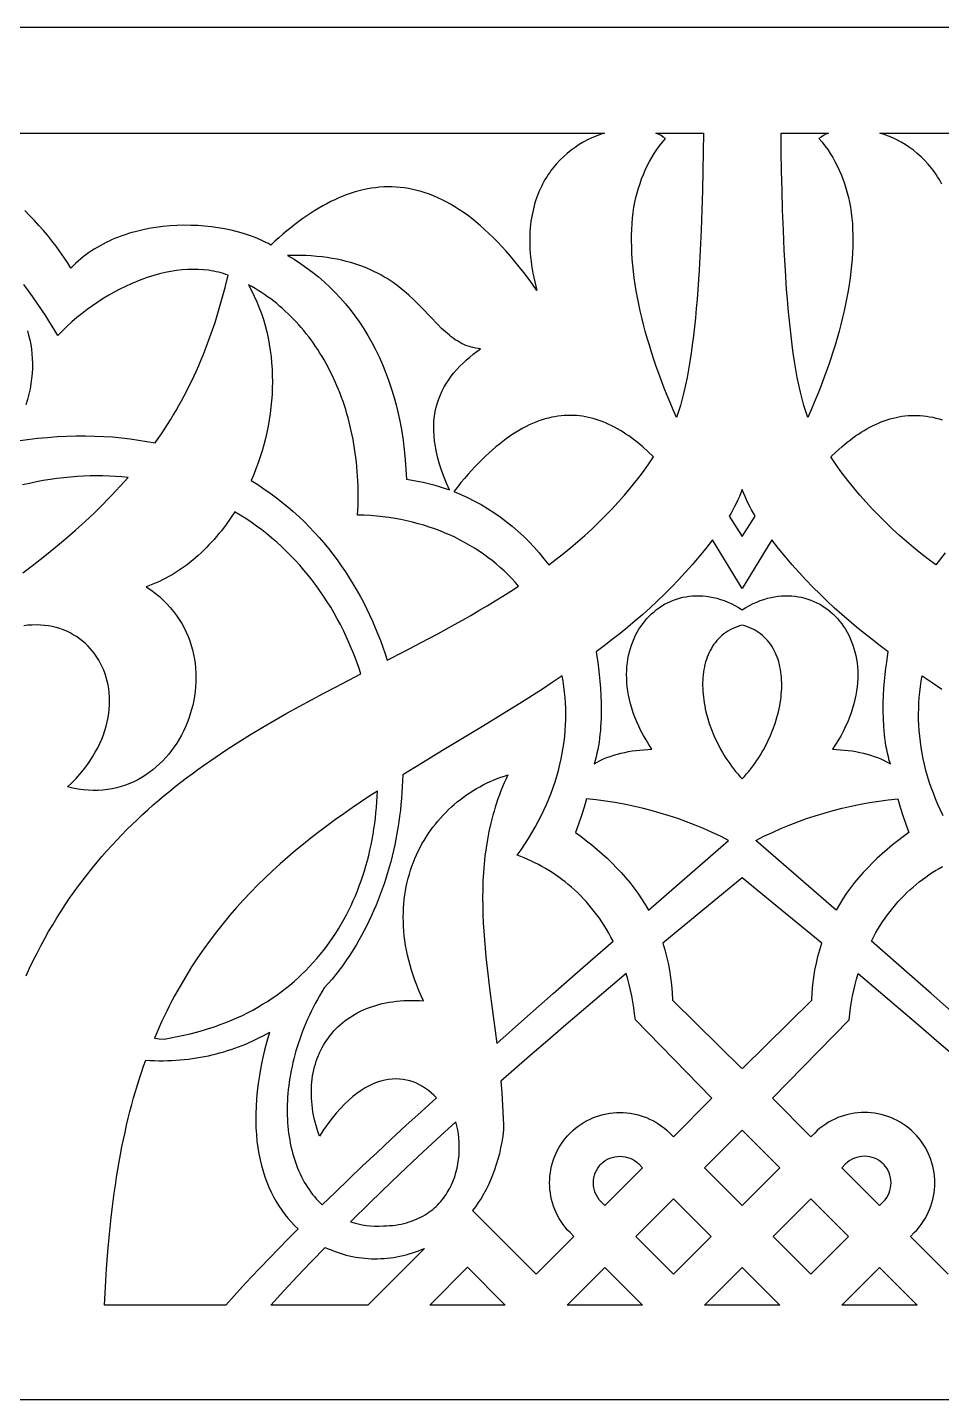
# Model space of a CAD drawing. Extents: x -53 to 63, y 97 to 137.
# Drawn here: x -23.91 to 2.73, y 96.79 to 136.79 of the extents above; entities that cross this region are included whole.
import ezdxf

# ---------------------------------------------------------------- set-up
doc = ezdxf.new("R2010")
doc.units = 0
doc.header["$MEASUREMENT"] = 0
doc.layers.add('LAYER_1', color=18, linetype='CONTINUOUS')

msp = doc.modelspace()

# ---------------------------------------------------------------- linework, layer by layer
at = {"layer": 'LAYER_1'}
for points in [[(63.41, 136.793), (-31.258, 136.793), (-53.042, 136.793)], [(-27.731, 133.715), (-7.091, 133.715), (-7.217, 133.674), (-7.342, 133.626), (-7.467, 133.573), (-7.591, 133.514), (-7.714, 133.448), (-7.835, 133.376), (-7.953, 133.298), (-8.069, 133.213), (-8.183, 133.122), (-8.293, 133.025), (-8.399, 132.921), (-8.501, 132.81), (-8.598, 132.693), (-8.645, 132.632), (-8.691, 132.569), (-8.735, 132.504), (-8.778, 132.438), (-8.82, 132.37), (-8.86, 132.3), (-8.898, 132.229), (-8.935, 132.156), (-8.97, 132.081), (-9.004, 132.004), (-9.036, 131.926), (-9.066, 131.846), (-9.094, 131.764), (-9.121, 131.681), (-9.145, 131.595), (-9.168, 131.508), (-9.188, 131.419), (-9.207, 131.328), (-9.223, 131.236), (-9.237, 131.141), (-9.249, 131.045), (-9.259, 130.947), (-9.266, 130.847), (-9.271, 130.746), (-9.274, 130.642), (-9.274, 130.537), (-9.271, 130.43), (-9.266, 130.32), (-9.259, 130.209), (-9.249, 130.097), (-9.236, 129.982), (-9.22, 129.865), (-9.201, 129.747), (-9.18, 129.626), (-9.156, 129.504), (-9.128, 129.38), (-9.098, 129.253), (-9.065, 129.125), (-9.193, 129.306), (-9.322, 129.482), (-9.45, 129.651), (-9.578, 129.813), (-9.705, 129.97), (-9.832, 130.122), (-9.959, 130.267), (-10.086, 130.406), (-10.212, 130.54), (-10.338, 130.667), (-10.464, 130.789), (-10.589, 130.906), (-10.715, 131.017), (-10.84, 131.122), (-10.964, 131.222), (-11.089, 131.316), (-11.213, 131.405), (-11.337, 131.489), (-11.461, 131.568), (-11.584, 131.641), (-11.708, 131.709), (-11.831, 131.772), (-11.953, 131.83), (-12.076, 131.882), (-12.198, 131.93), (-12.32, 131.973), (-12.442, 132.011), (-12.564, 132.044), (-12.685, 132.073), (-12.806, 132.096), (-12.927, 132.115), (-13.048, 132.13), (-13.169, 132.14), (-13.289, 132.145), (-13.409, 132.146), (-13.529, 132.142), (-13.649, 132.134), (-13.769, 132.122), (-13.888, 132.105), (-14.007, 132.085), (-14.126, 132.06), (-14.245, 132.031), (-14.364, 131.997), (-14.482, 131.96), (-14.6, 131.919), (-14.718, 131.874), (-14.836, 131.825), (-14.954, 131.772), (-15.072, 131.716), (-15.189, 131.656), (-15.307, 131.592), (-15.424, 131.524), (-15.541, 131.453), (-15.657, 131.379), (-15.774, 131.301), (-15.891, 131.219), (-16.007, 131.135), (-16.123, 131.047), (-16.239, 130.955), (-16.355, 130.861), (-16.471, 130.763), (-16.587, 130.662), (-16.703, 130.558), (-16.818, 130.451), (-16.89, 130.491), (-16.964, 130.528), (-17.118, 130.601), (-17.278, 130.668), (-17.445, 130.729), (-17.618, 130.785), (-17.796, 130.836), (-17.98, 130.881), (-18.168, 130.92), (-18.359, 130.953), (-18.554, 130.98), (-18.752, 131.001), (-18.952, 131.015), (-19.154, 131.023), (-19.358, 131.025), (-19.562, 131.019), (-19.766, 131.007), (-19.971, 130.988), (-20.174, 130.962), (-20.376, 130.928), (-20.576, 130.887), (-20.774, 130.838), (-20.872, 130.811), (-20.97, 130.782), (-21.066, 130.751), (-21.161, 130.718), (-21.256, 130.683), (-21.349, 130.647), (-21.441, 130.608), (-21.533, 130.567), (-21.623, 130.524), (-21.711, 130.479), (-21.798, 130.431), (-21.884, 130.382), (-21.969, 130.331), (-22.051, 130.278), (-22.133, 130.222), (-22.212, 130.164), (-22.29, 130.104), (-22.366, 130.042), (-22.44, 129.978), (-22.512, 129.911), (-22.582, 129.843), (-22.65, 129.772), (-22.752, 129.937), (-22.857, 130.099), (-22.968, 130.259), (-23.082, 130.417), (-23.2, 130.573), (-23.323, 130.726), (-23.449, 130.876), (-23.58, 131.024), (-23.714, 131.17), (-23.853, 131.312), (-23.994, 131.452)], [(2.737, 132.229), (2.699, 132.3), (2.659, 132.37), (2.617, 132.438), (2.574, 132.504), (2.53, 132.569), (2.484, 132.632), (2.437, 132.693), (2.34, 132.81), (2.238, 132.921), (2.132, 133.025), (2.022, 133.122), (1.909, 133.213), (1.792, 133.298), (1.674, 133.376), (1.553, 133.448), (1.43, 133.514), (1.306, 133.573), (1.181, 133.626), (1.056, 133.674), (0.93, 133.715), (21.57, 133.715)], [(-24.206, 124.74), (-23.91, 124.781), (-23.618, 124.816), (-23.331, 124.843), (-23.047, 124.864), (-22.768, 124.879), (-22.492, 124.886), (-22.221, 124.888), (-21.953, 124.883), (-21.69, 124.871), (-21.431, 124.854), (-21.176, 124.831), (-20.925, 124.801), (-20.678, 124.766), (-20.435, 124.726), (-20.196, 124.68), (-20.194, 124.68), (-20.101, 124.813), (-20.01, 124.946), (-19.921, 125.081), (-19.833, 125.216), (-19.748, 125.353), (-19.664, 125.491), (-19.582, 125.63), (-19.502, 125.77), (-19.424, 125.911), (-19.347, 126.053), (-19.272, 126.197), (-19.199, 126.342), (-19.127, 126.489), (-19.058, 126.636), (-18.989, 126.785), (-18.923, 126.936), (-18.858, 127.088), (-18.794, 127.242), (-18.733, 127.397), (-18.672, 127.553), (-18.614, 127.712), (-18.557, 127.872), (-18.447, 128.196), (-18.343, 128.528), (-18.245, 128.868), (-18.153, 129.214), (-18.067, 129.569), (-18.134, 129.594), (-18.203, 129.616), (-18.272, 129.637), (-18.343, 129.656), (-18.414, 129.673), (-18.487, 129.688), (-18.56, 129.701), (-18.633, 129.713), (-18.783, 129.729), (-18.936, 129.739), (-19.091, 129.741), (-19.249, 129.736), (-19.408, 129.724), (-19.569, 129.705), (-19.732, 129.679), (-19.896, 129.646), (-20.061, 129.607), (-20.226, 129.562), (-20.392, 129.511), (-20.558, 129.453), (-20.724, 129.39), (-20.89, 129.32), (-21.055, 129.245), (-21.219, 129.164), (-21.383, 129.078), (-21.544, 128.987), (-21.704, 128.89), (-21.863, 128.789), (-22.019, 128.682), (-22.173, 128.571), (-22.324, 128.455), (-22.472, 128.335), (-22.617, 128.21), (-22.758, 128.081), (-22.896, 127.948), (-23.03, 127.811), (-23.144, 128.004), (-23.261, 128.195), (-23.38, 128.385), (-23.503, 128.572), (-23.628, 128.757), (-23.756, 128.939), (-23.887, 129.119), (-24.021, 129.296)], [(-23.918, 127.95), (-23.881, 127.821), (-23.848, 127.689), (-23.821, 127.555), (-23.8, 127.419), (-23.784, 127.28), (-23.774, 127.139), (-23.769, 126.996), (-23.771, 126.851), (-23.778, 126.705), (-23.792, 126.556), (-23.813, 126.407), (-23.84, 126.255), (-23.873, 126.103), (-23.914, 125.949), (-23.962, 125.795)], [(2.84, 121.477), (2.697, 121.304), (2.56, 121.126), (2.342, 121.291), (2.128, 121.459), (1.916, 121.631), (1.708, 121.807), (1.504, 121.987), (1.302, 122.171), (1.104, 122.359), (0.91, 122.552), (0.72, 122.749), (0.533, 122.951), (0.351, 123.158), (0.172, 123.371), (-0.002, 123.588), (-0.172, 123.811), (-0.337, 124.04), (-0.498, 124.275), (-0.339, 124.426), (-0.18, 124.569), (-0.019, 124.703), (0.062, 124.766), (0.143, 124.827), (0.224, 124.885), (0.306, 124.941), (0.389, 124.995), (0.471, 125.046), (0.554, 125.094), (0.637, 125.14), (0.721, 125.183), (0.805, 125.223), (0.889, 125.261), (0.974, 125.295), (1.059, 125.328), (1.144, 125.357), (1.23, 125.383), (1.317, 125.406), (1.403, 125.427), (1.49, 125.444), (1.577, 125.459), (1.665, 125.47), (1.753, 125.478), (1.842, 125.483), (1.931, 125.485), (2.02, 125.484), (2.11, 125.479), (2.2, 125.471), (2.291, 125.46), (2.382, 125.446), (2.473, 125.428), (2.565, 125.406), (2.658, 125.381), (2.75, 125.353)], [(-24.053, 120.89), (-23.725, 121.14), (-23.407, 121.389), (-23.099, 121.639), (-22.801, 121.889), (-22.512, 122.14), (-22.234, 122.392), (-21.965, 122.646), (-21.706, 122.9), (-21.579, 123.028), (-21.455, 123.157), (-21.334, 123.286), (-21.214, 123.416), (-21.097, 123.547), (-20.982, 123.678), (-20.982, 123.677), (-20.982, 123.677), (-21.162, 123.693), (-21.344, 123.706), (-21.528, 123.715), (-21.713, 123.72), (-21.9, 123.721), (-22.088, 123.718), (-22.278, 123.71), (-22.47, 123.699), (-22.663, 123.684), (-22.858, 123.664), (-23.054, 123.641), (-23.252, 123.613), (-23.452, 123.581), (-23.653, 123.544), (-23.855, 123.503), (-24.059, 123.457)], [(-23.954, 109.149), (-23.851, 109.373), (-23.745, 109.593), (-23.636, 109.809), (-23.525, 110.021), (-23.412, 110.23), (-23.297, 110.435), (-23.179, 110.636), (-23.059, 110.834), (-22.936, 111.028), (-22.812, 111.218), (-22.685, 111.406), (-22.556, 111.59), (-22.426, 111.77), (-22.293, 111.948), (-22.158, 112.122), (-22.021, 112.293), (-21.883, 112.461), (-21.742, 112.627), (-21.6, 112.789), (-21.456, 112.948), (-21.31, 113.105), (-21.163, 113.259), (-21.014, 113.41), (-20.864, 113.559), (-20.711, 113.705), (-20.558, 113.848), (-20.403, 113.989), (-20.246, 114.128), (-20.088, 114.265), (-19.929, 114.399), (-19.769, 114.531), (-19.607, 114.661), (-19.444, 114.788), (-19.28, 114.914), (-19.114, 115.038), (-18.948, 115.16), (-18.781, 115.28), (-18.443, 115.514), (-18.101, 115.742), (-17.757, 115.964), (-17.409, 116.18), (-17.058, 116.391), (-16.705, 116.598), (-16.351, 116.8), (-15.994, 116.998), (-15.636, 117.192), (-15.278, 117.384), (-14.918, 117.574), (-14.199, 117.948), (-14.26, 118.134), (-14.326, 118.319), (-14.394, 118.502), (-14.467, 118.683), (-14.543, 118.862), (-14.623, 119.039), (-14.707, 119.213), (-14.794, 119.386), (-14.884, 119.556), (-14.979, 119.723), (-15.076, 119.889), (-15.177, 120.051), (-15.282, 120.212), (-15.389, 120.369), (-15.501, 120.524), (-15.615, 120.676), (-15.733, 120.825), (-15.854, 120.971), (-15.978, 121.115), (-16.106, 121.255), (-16.237, 121.392), (-16.371, 121.526), (-16.507, 121.657), (-16.648, 121.784), (-16.791, 121.908), (-16.937, 122.028), (-17.086, 122.145), (-17.238, 122.258), (-17.393, 122.368), (-17.551, 122.474), (-17.712, 122.576), (-17.875, 122.674), (-17.874, 122.674), (-17.998, 122.485), (-18.127, 122.301), (-18.262, 122.123), (-18.332, 122.037), (-18.403, 121.952), (-18.475, 121.868), (-18.548, 121.786), (-18.623, 121.706), (-18.699, 121.628), (-18.776, 121.551), (-18.854, 121.477), (-18.934, 121.404), (-19.014, 121.333), (-19.096, 121.264), (-19.179, 121.197), (-19.264, 121.132), (-19.349, 121.069), (-19.435, 121.008), (-19.523, 120.95), (-19.611, 120.893), (-19.701, 120.839), (-19.791, 120.787), (-19.883, 120.737), (-19.976, 120.69), (-20.069, 120.645), (-20.164, 120.602), (-20.259, 120.562), (-20.355, 120.525), (-20.453, 120.49), (-20.318, 120.398), (-20.19, 120.302), (-20.07, 120.202), (-19.956, 120.099), (-19.85, 119.992), (-19.75, 119.882), (-19.656, 119.769), (-19.57, 119.654), (-19.489, 119.535), (-19.416, 119.414), (-19.348, 119.291), (-19.287, 119.165), (-19.232, 119.038), (-19.184, 118.909), (-19.141, 118.779), (-19.104, 118.647), (-19.073, 118.515), (-19.048, 118.381), (-19.029, 118.247), (-19.015, 118.112), (-19.007, 117.977), (-19.004, 117.841), (-19.007, 117.706), (-19.015, 117.571), (-19.028, 117.437), (-19.046, 117.303), (-19.069, 117.17), (-19.098, 117.038), (-19.131, 116.908), (-19.169, 116.779), (-19.212, 116.651), (-19.259, 116.526), (-19.311, 116.402), (-19.368, 116.281), (-19.429, 116.162), (-19.494, 116.045), (-19.563, 115.932), (-19.637, 115.822), (-19.715, 115.714), (-19.796, 115.611), (-19.882, 115.51), (-19.971, 115.414), (-20.065, 115.322), (-20.161, 115.234), (-20.262, 115.15), (-20.366, 115.071), (-20.473, 114.996), (-20.584, 114.927), (-20.698, 114.863), (-20.815, 114.804), (-20.935, 114.75), (-21.059, 114.703), (-21.185, 114.661), (-21.314, 114.626), (-21.446, 114.597), (-21.581, 114.574), (-21.718, 114.559), (-21.857, 114.55), (-21.999, 114.548), (-22.144, 114.554), (-22.291, 114.567), (-22.44, 114.588), (-22.591, 114.617), (-22.744, 114.654), (-22.618, 114.777), (-22.499, 114.901), (-22.388, 115.026), (-22.283, 115.152), (-22.186, 115.279), (-22.097, 115.406), (-22.014, 115.534), (-21.937, 115.662), (-21.868, 115.79), (-21.805, 115.918), (-21.749, 116.046), (-21.699, 116.173), (-21.656, 116.3), (-21.618, 116.426), (-21.587, 116.552), (-21.562, 116.677), (-21.543, 116.801), (-21.529, 116.923), (-21.521, 117.044), (-21.519, 117.164), (-21.522, 117.282), (-21.531, 117.399), (-21.545, 117.513), (-21.564, 117.626), (-21.588, 117.736), (-21.617, 117.844), (-21.651, 117.95), (-21.69, 118.053), (-21.733, 118.153), (-21.781, 118.251), (-21.834, 118.345), (-21.89, 118.436), (-21.951, 118.524), (-22.016, 118.608), (-22.086, 118.689), (-22.159, 118.766), (-22.235, 118.839), (-22.316, 118.908), (-22.4, 118.973), (-22.488, 119.034), (-22.579, 119.09), (-22.673, 119.142), (-22.771, 119.189), (-22.871, 119.23), (-22.975, 119.267), (-23.081, 119.299), (-23.191, 119.326), (-23.303, 119.347), (-23.417, 119.362), (-23.534, 119.372), (-23.653, 119.375), (-23.775, 119.373), (-23.899, 119.365), (-24.024, 119.35)], [(2.782, 113.806), (2.702, 113.972), (2.626, 114.138), (2.556, 114.304), (2.491, 114.47), (2.43, 114.637), (2.374, 114.803), (2.323, 114.97), (2.276, 115.136), (2.234, 115.302), (2.197, 115.468), (2.164, 115.634), (2.136, 115.799), (2.113, 115.964), (2.093, 116.129), (2.079, 116.293), (2.068, 116.456), (2.062, 116.619), (2.061, 116.781), (2.064, 116.942), (2.071, 117.102), (2.082, 117.261), (2.097, 117.419), (2.117, 117.576), (2.141, 117.732), (2.168, 117.887), (2.454, 117.694), (2.742, 117.505)], [(3.263, 107.895), (2.426, 108.633), (1.567, 109.387), (0.684, 110.158), (0.745, 110.275), (0.809, 110.39), (0.874, 110.502), (0.942, 110.611), (1.012, 110.719), (1.083, 110.823), (1.157, 110.925), (1.232, 111.025), (1.31, 111.122), (1.389, 111.217), (1.47, 111.309), (1.553, 111.399), (1.637, 111.486), (1.723, 111.571), (1.81, 111.653), (1.899, 111.733), (1.989, 111.81), (2.081, 111.884), (2.174, 111.956), (2.268, 112.026), (2.364, 112.093), (2.461, 112.157), (2.558, 112.219), (2.657, 112.279), (2.757, 112.335)], [(2.927, 100.449), (1.825, 101.549), (1.935, 101.66), (2.008, 101.736), (2.076, 101.815), (2.139, 101.897), (2.197, 101.981), (2.251, 102.067), (2.3, 102.156), (2.344, 102.246), (2.384, 102.338), (2.419, 102.431), (2.45, 102.526), (2.475, 102.622), (2.496, 102.718), (2.513, 102.816), (2.524, 102.914), (2.531, 103.012), (2.534, 103.111), (2.531, 103.21), (2.524, 103.308), (2.513, 103.406), (2.496, 103.504), (2.475, 103.6), (2.45, 103.696), (2.419, 103.791), (2.384, 103.884), (2.344, 103.976), (2.3, 104.067), (2.251, 104.155), (2.197, 104.241), (2.139, 104.325), (2.076, 104.407), (2.008, 104.486), (1.935, 104.563), (1.859, 104.635), (1.78, 104.703), (1.698, 104.766), (1.614, 104.825), (1.528, 104.878), (1.439, 104.927), (1.349, 104.972), (1.257, 105.012), (1.164, 105.047), (1.069, 105.077), (0.973, 105.103), (0.876, 105.124), (0.779, 105.14), (0.681, 105.152), (0.582, 105.159), (0.484, 105.161), (0.385, 105.159), (0.287, 105.152), (0.189, 105.14), (0.091, 105.124), (-0.006, 105.103), (-0.102, 105.077), (-0.196, 105.047), (-0.29, 105.012), (-0.382, 104.972), (-0.472, 104.927), (-0.56, 104.878), (-0.647, 104.825), (-0.731, 104.766), (-0.813, 104.703), (-0.892, 104.635), (-0.968, 104.563), (-1.077, 104.453), (-2.199, 105.575), (0.034, 107.859), (0.054, 108.038), (0.078, 108.215), (0.106, 108.389), (0.138, 108.559), (0.174, 108.726), (0.213, 108.891), (0.256, 109.051), (0.302, 109.209), (1.216, 108.438), (2.131, 107.658), (2.588, 107.264), (3.044, 106.868)], [(-53.042, 96.793), (-31.258, 96.793), (63.41, 96.793)]]:
    msp.add_lwpolyline(points, dxfattribs=at)
for points in [[(-5.595, 133.715), (-4.211, 133.715), (-4.219, 133.171), (-4.229, 132.612), (-4.242, 132.04), (-4.259, 131.462), (-4.28, 130.88), (-4.306, 130.298), (-4.338, 129.721), (-4.376, 129.154), (-4.397, 128.874), (-4.421, 128.599), (-4.446, 128.328), (-4.474, 128.061), (-4.504, 127.8), (-4.536, 127.545), (-4.57, 127.296), (-4.606, 127.054), (-4.645, 126.819), (-4.687, 126.592), (-4.731, 126.374), (-4.778, 126.164), (-4.828, 125.964), (-4.88, 125.774), (-4.936, 125.595), (-4.994, 125.426), (-5.089, 125.641), (-5.179, 125.855), (-5.267, 126.068), (-5.352, 126.28), (-5.433, 126.491), (-5.51, 126.701), (-5.585, 126.91), (-5.656, 127.118), (-5.723, 127.324), (-5.787, 127.53), (-5.847, 127.733), (-5.904, 127.936), (-5.957, 128.136), (-6.007, 128.335), (-6.053, 128.533), (-6.095, 128.728), (-6.134, 128.922), (-6.168, 129.113), (-6.199, 129.303), (-6.226, 129.491), (-6.249, 129.676), (-6.268, 129.859), (-6.284, 130.04), (-6.295, 130.219), (-6.302, 130.395), (-6.305, 130.568), (-6.304, 130.739), (-6.299, 130.907), (-6.29, 131.073), (-6.277, 131.235), (-6.259, 131.395), (-6.237, 131.552), (-6.209, 131.695), (-6.177, 131.836), (-6.141, 131.975), (-6.102, 132.112), (-6.059, 132.247), (-6.012, 132.38), (-5.961, 132.51), (-5.906, 132.637), (-5.848, 132.762), (-5.785, 132.884), (-5.718, 133.003), (-5.647, 133.119), (-5.571, 133.233), (-5.491, 133.342), (-5.407, 133.449), (-5.318, 133.552), (-5.38, 133.599), (-5.447, 133.642), (-5.519, 133.68)], [(-1.949, 133.715), (-0.566, 133.715), (-0.642, 133.68), (-0.714, 133.642), (-0.781, 133.599), (-0.843, 133.552), (-0.754, 133.449), (-0.669, 133.342), (-0.589, 133.233), (-0.514, 133.119), (-0.443, 133.003), (-0.376, 132.884), (-0.313, 132.762), (-0.254, 132.637), (-0.2, 132.51), (-0.149, 132.38), (-0.102, 132.247), (-0.059, 132.112), (-0.02, 131.975), (0.016, 131.836), (0.048, 131.695), (0.077, 131.552), (0.099, 131.395), (0.116, 131.235), (0.13, 131.073), (0.139, 130.907), (0.144, 130.739), (0.145, 130.568), (0.142, 130.395), (0.134, 130.219), (0.123, 130.04), (0.108, 129.859), (0.089, 129.676), (0.065, 129.491), (0.038, 129.303), (0.008, 129.113), (-0.027, 128.922), (-0.066, 128.728), (-0.108, 128.533), (-0.154, 128.335), (-0.203, 128.136), (-0.257, 127.936), (-0.313, 127.733), (-0.374, 127.53), (-0.438, 127.324), (-0.505, 127.118), (-0.576, 126.91), (-0.651, 126.701), (-0.728, 126.491), (-0.809, 126.28), (-0.894, 126.068), (-0.981, 125.855), (-1.072, 125.641), (-1.167, 125.426), (-1.225, 125.595), (-1.281, 125.774), (-1.333, 125.964), (-1.383, 126.164), (-1.43, 126.374), (-1.474, 126.592), (-1.516, 126.819), (-1.555, 127.054), (-1.591, 127.296), (-1.625, 127.545), (-1.657, 127.8), (-1.687, 128.061), (-1.714, 128.328), (-1.74, 128.599), (-1.763, 128.874), (-1.785, 129.154), (-1.823, 129.721), (-1.855, 130.298), (-1.881, 130.88), (-1.902, 131.462), (-1.919, 132.04), (-1.932, 132.612), (-1.942, 133.171)], [(-11.612, 123.309), (-11.699, 123.506), (-11.776, 123.698), (-11.843, 123.883), (-11.902, 124.063), (-11.951, 124.238), (-11.992, 124.408), (-12.024, 124.573), (-12.048, 124.732), (-12.064, 124.887), (-12.072, 125.037), (-12.072, 125.183), (-12.065, 125.325), (-12.051, 125.462), (-12.03, 125.595), (-12.002, 125.723), (-11.967, 125.848), (-11.926, 125.97), (-11.879, 126.087), (-11.826, 126.202), (-11.768, 126.312), (-11.704, 126.42), (-11.635, 126.525), (-11.56, 126.626), (-11.482, 126.725), (-11.398, 126.821), (-11.31, 126.914), (-11.218, 127.005), (-11.122, 127.094), (-11.023, 127.18), (-10.92, 127.265), (-10.814, 127.347), (-10.704, 127.428), (-10.781, 127.436), (-10.855, 127.447), (-10.928, 127.462), (-10.998, 127.48), (-11.066, 127.501), (-11.133, 127.526), (-11.198, 127.553), (-11.261, 127.584), (-11.323, 127.617), (-11.384, 127.653), (-11.444, 127.691), (-11.503, 127.732), (-11.56, 127.775), (-11.617, 127.82), (-11.73, 127.917), (-11.841, 128.021), (-11.952, 128.13), (-12.176, 128.365), (-12.411, 128.613), (-12.534, 128.739), (-12.664, 128.866), (-12.8, 128.992), (-12.944, 129.117), (-13.019, 129.178), (-13.096, 129.239), (-13.176, 129.298), (-13.259, 129.357), (-13.344, 129.415), (-13.432, 129.471), (-13.522, 129.526), (-13.616, 129.579), (-13.714, 129.631), (-13.814, 129.681), (-13.918, 129.73), (-14.025, 129.776), (-14.137, 129.82), (-14.251, 129.862), (-14.37, 129.901), (-14.493, 129.939), (-14.621, 129.973), (-14.752, 130.005), (-14.888, 130.034), (-15.029, 130.06), (-15.174, 130.083), (-15.324, 130.103), (-15.48, 130.119), (-15.64, 130.132), (-15.805, 130.141), (-15.976, 130.147), (-16.152, 130.149), (-16.334, 130.147), (-16.145, 130.034), (-15.96, 129.914), (-15.78, 129.789), (-15.604, 129.657), (-15.433, 129.519), (-15.266, 129.375), (-15.104, 129.225), (-14.947, 129.07), (-14.795, 128.908), (-14.648, 128.74), (-14.506, 128.566), (-14.37, 128.387), (-14.238, 128.202), (-14.112, 128.011), (-13.992, 127.814), (-13.877, 127.611), (-13.768, 127.403), (-13.664, 127.189), (-13.566, 126.97), (-13.475, 126.745), (-13.389, 126.514), (-13.309, 126.278), (-13.236, 126.037), (-13.168, 125.79), (-13.107, 125.538), (-13.053, 125.28), (-13.005, 125.017), (-12.964, 124.749), (-12.929, 124.475), (-12.901, 124.197), (-12.881, 123.913), (-12.867, 123.624), (-12.704, 123.599), (-12.543, 123.57), (-12.384, 123.536), (-12.226, 123.499), (-12.07, 123.458), (-11.916, 123.412), (-11.763, 123.363)], [(-17.392, 123.586), (-17.392, 123.586), (-17.204, 123.468), (-17.02, 123.346), (-16.841, 123.22), (-16.666, 123.091), (-16.495, 122.957), (-16.328, 122.82), (-16.165, 122.679), (-16.007, 122.534), (-15.852, 122.387), (-15.702, 122.236), (-15.556, 122.082), (-15.414, 121.925), (-15.276, 121.765), (-15.142, 121.602), (-15.013, 121.437), (-14.887, 121.27), (-14.766, 121.1), (-14.648, 120.927), (-14.535, 120.753), (-14.426, 120.576), (-14.321, 120.398), (-14.22, 120.218), (-14.123, 120.036), (-14.03, 119.853), (-13.941, 119.668), (-13.856, 119.482), (-13.775, 119.294), (-13.698, 119.106), (-13.626, 118.917), (-13.557, 118.726), (-13.492, 118.535), (-13.431, 118.344), (-12.936, 118.601), (-12.443, 118.859), (-11.954, 119.12), (-11.47, 119.385), (-11.23, 119.519), (-10.991, 119.655), (-10.754, 119.793), (-10.519, 119.932), (-10.286, 120.073), (-10.055, 120.216), (-9.826, 120.362), (-9.599, 120.51), (-9.7, 120.623), (-9.804, 120.734), (-9.911, 120.843), (-10.022, 120.949), (-10.136, 121.052), (-10.253, 121.152), (-10.373, 121.25), (-10.496, 121.344), (-10.622, 121.436), (-10.751, 121.524), (-10.883, 121.61), (-11.019, 121.692), (-11.157, 121.771), (-11.297, 121.847), (-11.441, 121.92), (-11.588, 121.989), (-11.737, 122.054), (-11.889, 122.116), (-12.044, 122.175), (-12.201, 122.229), (-12.362, 122.28), (-12.524, 122.327), (-12.69, 122.371), (-12.858, 122.41), (-13.028, 122.446), (-13.201, 122.477), (-13.377, 122.504), (-13.554, 122.527), (-13.735, 122.546), (-13.918, 122.561), (-14.103, 122.571), (-14.29, 122.577), (-14.283, 122.722), (-14.277, 122.866), (-14.274, 123.009), (-14.274, 123.151), (-14.275, 123.292), (-14.278, 123.432), (-14.284, 123.572), (-14.291, 123.71), (-14.301, 123.847), (-14.312, 123.983), (-14.326, 124.118), (-14.341, 124.252), (-14.359, 124.385), (-14.378, 124.517), (-14.4, 124.648), (-14.423, 124.778), (-14.448, 124.906), (-14.475, 125.033), (-14.504, 125.159), (-14.535, 125.284), (-14.568, 125.408), (-14.602, 125.53), (-14.638, 125.651), (-14.676, 125.771), (-14.716, 125.889), (-14.758, 126.006), (-14.801, 126.122), (-14.846, 126.236), (-14.893, 126.349), (-14.941, 126.461), (-14.992, 126.571), (-15.043, 126.68), (-15.097, 126.787), (-15.152, 126.893), (-15.208, 126.998), (-15.266, 127.1), (-15.326, 127.202), (-15.388, 127.301), (-15.45, 127.4), (-15.515, 127.496), (-15.581, 127.591), (-15.648, 127.685), (-15.717, 127.776), (-15.787, 127.866), (-15.859, 127.955), (-15.932, 128.042), (-16.006, 128.127), (-16.082, 128.21), (-16.159, 128.291), (-16.238, 128.371), (-16.318, 128.449), (-16.399, 128.525), (-16.482, 128.6), (-16.565, 128.672), (-16.65, 128.743), (-16.737, 128.812), (-16.824, 128.879), (-16.913, 128.944), (-17.003, 129.007), (-17.094, 129.068), (-17.186, 129.127), (-17.28, 129.184), (-17.374, 129.239), (-17.47, 129.292), (-17.383, 129.129), (-17.302, 128.963), (-17.227, 128.794), (-17.158, 128.623), (-17.095, 128.451), (-17.037, 128.276), (-16.986, 128.1), (-16.941, 127.922), (-16.901, 127.742), (-16.867, 127.562), (-16.838, 127.38), (-16.815, 127.197), (-16.797, 127.014), (-16.784, 126.83), (-16.777, 126.645), (-16.775, 126.46), (-16.778, 126.275), (-16.786, 126.09), (-16.799, 125.905), (-16.817, 125.721), (-16.84, 125.536), (-16.868, 125.353), (-16.9, 125.17), (-16.937, 124.988), (-16.979, 124.808), (-17.025, 124.628), (-17.075, 124.45), (-17.13, 124.274), (-17.189, 124.099), (-17.253, 123.926), (-17.32, 123.756), (-17.392, 123.587)], [(-8.72, 121.126), (-8.503, 121.291), (-8.289, 121.459), (-8.077, 121.631), (-7.869, 121.807), (-7.664, 121.987), (-7.463, 122.171), (-7.265, 122.359), (-7.071, 122.552), (-6.88, 122.749), (-6.694, 122.951), (-6.511, 123.158), (-6.333, 123.371), (-6.159, 123.588), (-5.989, 123.811), (-5.824, 124.04), (-5.663, 124.275), (-5.822, 124.426), (-5.981, 124.569), (-6.142, 124.703), (-6.223, 124.766), (-6.304, 124.827), (-6.386, 124.885), (-6.468, 124.941), (-6.55, 124.995), (-6.632, 125.046), (-6.715, 125.094), (-6.798, 125.14), (-6.882, 125.183), (-6.966, 125.223), (-7.05, 125.261), (-7.135, 125.295), (-7.22, 125.328), (-7.306, 125.357), (-7.391, 125.383), (-7.478, 125.406), (-7.564, 125.427), (-7.651, 125.444), (-7.739, 125.459), (-7.826, 125.47), (-7.914, 125.478), (-8.003, 125.483), (-8.092, 125.485), (-8.181, 125.484), (-8.271, 125.479), (-8.361, 125.471), (-8.452, 125.46), (-8.543, 125.446), (-8.634, 125.428), (-8.726, 125.406), (-8.819, 125.381), (-8.911, 125.353), (-9.005, 125.321), (-9.098, 125.286), (-9.192, 125.247), (-9.287, 125.204), (-9.382, 125.157), (-9.477, 125.107), (-9.573, 125.053), (-9.67, 124.995), (-9.767, 124.934), (-9.864, 124.868), (-9.962, 124.799), (-10.06, 124.725), (-10.159, 124.648), (-10.258, 124.567), (-10.358, 124.481), (-10.458, 124.392), (-10.559, 124.298), (-10.66, 124.2), (-10.762, 124.098), (-10.864, 123.992), (-10.967, 123.881), (-11.07, 123.766), (-11.174, 123.647), (-11.278, 123.523), (-11.383, 123.395), (-11.489, 123.262), (-11.284, 123.178), (-11.084, 123.086), (-10.887, 122.988), (-10.694, 122.882), (-10.505, 122.77), (-10.319, 122.651), (-10.139, 122.526), (-9.962, 122.394), (-9.79, 122.256), (-9.622, 122.112), (-9.459, 121.962), (-9.301, 121.806), (-9.148, 121.644), (-9, 121.477), (-8.858, 121.304)], [(-3.081, 121.957), (-2.7, 122.548), (-2.755, 122.637), (-2.808, 122.729), (-2.859, 122.823), (-2.907, 122.92), (-2.953, 123.019), (-2.997, 123.12), (-3.04, 123.223), (-3.081, 123.327), (-3.121, 123.223), (-3.163, 123.12), (-3.208, 123.019), (-3.254, 122.92), (-3.302, 122.823), (-3.353, 122.729), (-3.405, 122.637), (-3.461, 122.548)], [(-3.081, 119.819), (-2.975, 119.884), (-2.869, 119.943), (-2.763, 119.996), (-2.658, 120.043), (-2.553, 120.085), (-2.448, 120.121), (-2.343, 120.152), (-2.239, 120.177), (-2.136, 120.198), (-2.034, 120.213), (-1.932, 120.223), (-1.832, 120.228), (-1.732, 120.228), (-1.634, 120.223), (-1.537, 120.213), (-1.441, 120.199), (-1.347, 120.18), (-1.255, 120.157), (-1.164, 120.13), (-1.075, 120.098), (-0.988, 120.062), (-0.902, 120.021), (-0.819, 119.977), (-0.738, 119.929), (-0.66, 119.877), (-0.583, 119.821), (-0.51, 119.761), (-0.438, 119.698), (-0.37, 119.632), (-0.304, 119.561), (-0.241, 119.488), (-0.181, 119.411), (-0.125, 119.331), (-0.071, 119.248), (-0.021, 119.162), (0.026, 119.073), (0.069, 118.981), (0.109, 118.887), (0.145, 118.79), (0.177, 118.69), (0.206, 118.588), (0.23, 118.483), (0.25, 118.376), (0.267, 118.267), (0.278, 118.156), (0.286, 118.043), (0.289, 117.927), (0.287, 117.81), (0.28, 117.691), (0.269, 117.57), (0.253, 117.448), (0.232, 117.324), (0.206, 117.199), (0.174, 117.073), (0.137, 116.945), (0.095, 116.816), (0.048, 116.685), (-0.006, 116.554), (-0.065, 116.422), (-0.13, 116.289), (-0.2, 116.156), (-0.277, 116.021), (-0.36, 115.886), (-0.449, 115.751), (-0.332, 115.747), (-0.216, 115.739), (-0.101, 115.729), (0.013, 115.716), (0.125, 115.701), (0.236, 115.682), (0.346, 115.66), (0.453, 115.636), (0.559, 115.608), (0.663, 115.578), (0.765, 115.544), (0.864, 115.507), (0.962, 115.467), (1.057, 115.423), (1.149, 115.377), (1.239, 115.327), (1.208, 115.428), (1.18, 115.531), (1.154, 115.636), (1.131, 115.743), (1.111, 115.852), (1.094, 115.962), (1.078, 116.074), (1.065, 116.186), (1.054, 116.299), (1.046, 116.413), (1.034, 116.641), (1.03, 116.868), (1.031, 117.093), (1.039, 117.314), (1.051, 117.529), (1.067, 117.736), (1.086, 117.933), (1.108, 118.119), (1.131, 118.292), (1.155, 118.451), (1.179, 118.592), (0.941, 118.769), (0.708, 118.948), (0.48, 119.128), (0.255, 119.31), (0.035, 119.495), (-0.181, 119.683), (-0.395, 119.874), (-0.605, 120.07), (-0.812, 120.271), (-1.017, 120.477), (-1.221, 120.688), (-1.422, 120.906), (-1.622, 121.131), (-1.821, 121.363), (-2.019, 121.603), (-2.216, 121.852), (-3.081, 120.436), (-3.944, 121.852), (-4.142, 121.603), (-4.34, 121.363), (-4.539, 121.131), (-4.739, 120.906), (-4.94, 120.688), (-5.143, 120.477), (-5.348, 120.271), (-5.556, 120.07), (-5.766, 119.874), (-5.979, 119.683), (-6.196, 119.495), (-6.416, 119.31), (-6.641, 119.128), (-6.869, 118.948), (-7.102, 118.769), (-7.34, 118.592), (-7.316, 118.451), (-7.292, 118.292), (-7.269, 118.119), (-7.247, 117.933), (-7.228, 117.736), (-7.212, 117.529), (-7.2, 117.314), (-7.192, 117.093), (-7.19, 116.868), (-7.195, 116.641), (-7.207, 116.413), (-7.215, 116.299), (-7.226, 116.186), (-7.239, 116.074), (-7.254, 115.962), (-7.272, 115.852), (-7.292, 115.743), (-7.315, 115.636), (-7.34, 115.531), (-7.369, 115.428), (-7.4, 115.327), (-7.31, 115.377), (-7.217, 115.423), (-7.123, 115.467), (-7.025, 115.507), (-6.926, 115.544), (-6.824, 115.578), (-6.72, 115.608), (-6.614, 115.636), (-6.506, 115.66), (-6.397, 115.682), (-6.286, 115.701), (-6.174, 115.716), (-6.06, 115.729), (-5.945, 115.739), (-5.829, 115.747), (-5.712, 115.751), (-5.801, 115.886), (-5.884, 116.021), (-5.961, 116.156), (-6.031, 116.289), (-6.096, 116.422), (-6.155, 116.554), (-6.208, 116.685), (-6.256, 116.816), (-6.298, 116.945), (-6.335, 117.073), (-6.367, 117.199), (-6.393, 117.324), (-6.414, 117.448), (-6.43, 117.57), (-6.441, 117.691), (-6.448, 117.81), (-6.449, 117.927), (-6.447, 118.043), (-6.439, 118.156), (-6.427, 118.267), (-6.411, 118.376), (-6.391, 118.483), (-6.367, 118.588), (-6.338, 118.69), (-6.306, 118.79), (-6.27, 118.887), (-6.23, 118.981), (-6.187, 119.073), (-6.14, 119.162), (-6.09, 119.248), (-6.036, 119.331), (-5.979, 119.411), (-5.92, 119.488), (-5.857, 119.561), (-5.791, 119.632), (-5.722, 119.698), (-5.651, 119.761), (-5.577, 119.821), (-5.501, 119.877), (-5.423, 119.929), (-5.342, 119.977), (-5.258, 120.021), (-5.173, 120.062), (-5.086, 120.098), (-4.997, 120.13), (-4.906, 120.157), (-4.814, 120.18), (-4.719, 120.199), (-4.624, 120.213), (-4.527, 120.223), (-4.429, 120.228), (-4.329, 120.228), (-4.229, 120.223), (-4.127, 120.213), (-4.025, 120.198), (-3.922, 120.177), (-3.818, 120.152), (-3.713, 120.121), (-3.608, 120.085), (-3.503, 120.043), (-3.398, 119.996), (-3.292, 119.943), (-3.186, 119.884)], [(-3.081, 114.89), (-3.015, 114.96), (-2.952, 115.032), (-2.89, 115.106), (-2.83, 115.181), (-2.772, 115.257), (-2.716, 115.334), (-2.661, 115.412), (-2.608, 115.492), (-2.557, 115.572), (-2.508, 115.654), (-2.461, 115.736), (-2.415, 115.819), (-2.33, 115.986), (-2.253, 116.156), (-2.184, 116.327), (-2.122, 116.5), (-2.069, 116.673), (-2.024, 116.845), (-2.004, 116.931), (-1.987, 117.017), (-1.972, 117.103), (-1.959, 117.188), (-1.948, 117.272), (-1.94, 117.356), (-1.933, 117.44), (-1.929, 117.522), (-1.928, 117.604), (-1.928, 117.685), (-1.931, 117.766), (-1.936, 117.845), (-1.943, 117.923), (-1.953, 118), (-1.965, 118.076), (-1.979, 118.15), (-1.996, 118.223), (-2.015, 118.295), (-2.036, 118.365), (-2.06, 118.434), (-2.087, 118.501), (-2.116, 118.567), (-2.147, 118.63), (-2.181, 118.692), (-2.218, 118.752), (-2.257, 118.81), (-2.298, 118.865), (-2.343, 118.919), (-2.389, 118.97), (-2.439, 119.019), (-2.491, 119.066), (-2.545, 119.111), (-2.603, 119.152), (-2.663, 119.192), (-2.726, 119.228), (-2.791, 119.262), (-2.859, 119.293), (-2.93, 119.321), (-3.004, 119.347), (-3.081, 119.369), (-3.157, 119.347), (-3.231, 119.321), (-3.302, 119.293), (-3.37, 119.262), (-3.435, 119.228), (-3.498, 119.192), (-3.558, 119.152), (-3.615, 119.111), (-3.67, 119.066), (-3.722, 119.019), (-3.772, 118.97), (-3.818, 118.919), (-3.862, 118.865), (-3.904, 118.81), (-3.943, 118.752), (-3.98, 118.692), (-4.014, 118.63), (-4.045, 118.567), (-4.074, 118.501), (-4.1, 118.434), (-4.124, 118.365), (-4.146, 118.295), (-4.165, 118.223), (-4.182, 118.15), (-4.196, 118.076), (-4.208, 118), (-4.218, 117.923), (-4.225, 117.845), (-4.23, 117.766), (-4.233, 117.685), (-4.233, 117.604), (-4.231, 117.522), (-4.227, 117.44), (-4.221, 117.356), (-4.212, 117.272), (-4.202, 117.188), (-4.189, 117.103), (-4.174, 117.017), (-4.156, 116.931), (-4.137, 116.845), (-4.092, 116.673), (-4.039, 116.5), (-3.977, 116.327), (-3.908, 116.156), (-3.83, 115.986), (-3.745, 115.819), (-3.7, 115.736), (-3.653, 115.654), (-3.604, 115.572), (-3.553, 115.492), (-3.5, 115.412), (-3.445, 115.334), (-3.389, 115.257), (-3.331, 115.181), (-3.271, 115.106), (-3.209, 115.032), (-3.146, 114.96)], [(-15.322, 102.469), (-14.939, 102.842), (-14.546, 103.22), (-14.144, 103.603), (-13.733, 103.99), (-13.312, 104.383), (-12.882, 104.781), (-12.443, 105.184), (-11.995, 105.593), (-12.069, 105.668), (-12.147, 105.738), (-12.227, 105.804), (-12.31, 105.864), (-12.396, 105.919), (-12.485, 105.969), (-12.576, 106.013), (-12.67, 106.051), (-12.767, 106.083), (-12.865, 106.108), (-12.966, 106.127), (-13.069, 106.138), (-13.174, 106.142), (-13.281, 106.138), (-13.389, 106.127), (-13.499, 106.107), (-13.611, 106.079), (-13.724, 106.042), (-13.839, 105.997), (-13.955, 105.942), (-14.072, 105.878), (-14.19, 105.804), (-14.309, 105.72), (-14.429, 105.626), (-14.549, 105.521), (-14.671, 105.406), (-14.792, 105.279), (-14.915, 105.142), (-15.037, 104.993), (-15.16, 104.832), (-15.283, 104.659), (-15.405, 104.473), (-15.441, 104.576), (-15.474, 104.679), (-15.503, 104.781), (-15.53, 104.883), (-15.554, 104.984), (-15.574, 105.084), (-15.592, 105.184), (-15.607, 105.283), (-15.619, 105.381), (-15.628, 105.479), (-15.635, 105.576), (-15.638, 105.671), (-15.639, 105.766), (-15.637, 105.86), (-15.632, 105.954), (-15.625, 106.046), (-15.614, 106.136), (-15.601, 106.226), (-15.586, 106.315), (-15.567, 106.402), (-15.546, 106.489), (-15.522, 106.573), (-15.496, 106.657), (-15.467, 106.739), (-15.435, 106.82), (-15.401, 106.899), (-15.364, 106.977), (-15.325, 107.054), (-15.283, 107.128), (-15.239, 107.201), (-15.192, 107.273), (-15.143, 107.342), (-15.091, 107.41), (-15.037, 107.477), (-14.981, 107.541), (-14.922, 107.603), (-14.861, 107.664), (-14.797, 107.722), (-14.731, 107.779), (-14.663, 107.833), (-14.592, 107.886), (-14.519, 107.936), (-14.444, 107.984), (-14.366, 108.03), (-14.287, 108.073), (-14.205, 108.115), (-14.121, 108.154), (-14.034, 108.19), (-13.946, 108.224), (-13.855, 108.256), (-13.762, 108.285), (-13.668, 108.312), (-13.571, 108.336), (-13.472, 108.357), (-13.371, 108.376), (-13.267, 108.391), (-13.162, 108.405), (-13.055, 108.415), (-12.946, 108.422), (-12.835, 108.427), (-12.722, 108.428), (-12.607, 108.427), (-12.49, 108.423), (-12.371, 108.415), (-12.441, 108.567), (-12.506, 108.719), (-12.567, 108.869), (-12.623, 109.018), (-12.674, 109.167), (-12.721, 109.314), (-12.763, 109.46), (-12.802, 109.605), (-12.835, 109.749), (-12.865, 109.892), (-12.891, 110.034), (-12.912, 110.174), (-12.929, 110.313), (-12.943, 110.451), (-12.952, 110.587), (-12.958, 110.723), (-12.959, 110.856), (-12.957, 110.989), (-12.952, 111.12), (-12.943, 111.249), (-12.93, 111.377), (-12.914, 111.503), (-12.894, 111.628), (-12.871, 111.751), (-12.844, 111.873), (-12.815, 111.993), (-12.782, 112.111), (-12.746, 112.228), (-12.707, 112.342), (-12.666, 112.455), (-12.621, 112.566), (-12.573, 112.676), (-12.523, 112.783), (-12.469, 112.888), (-12.414, 112.992), (-12.355, 113.093), (-12.294, 113.193), (-12.23, 113.29), (-12.164, 113.385), (-12.096, 113.479), (-12.025, 113.57), (-11.953, 113.659), (-11.878, 113.745), (-11.8, 113.83), (-11.721, 113.912), (-11.64, 113.992), (-11.557, 114.07), (-11.472, 114.145), (-11.385, 114.218), (-11.296, 114.288), (-11.206, 114.356), (-11.114, 114.422), (-11.021, 114.485), (-10.926, 114.545), (-10.83, 114.603), (-10.732, 114.658), (-10.633, 114.711), (-10.532, 114.761), (-10.431, 114.808), (-10.328, 114.852), (-10.225, 114.894), (-10.12, 114.933), (-10.014, 114.969), (-9.908, 115.002), (-9.963, 114.886), (-10.015, 114.769), (-10.064, 114.653), (-10.112, 114.536), (-10.157, 114.419), (-10.199, 114.301), (-10.24, 114.184), (-10.278, 114.066), (-10.314, 113.948), (-10.348, 113.83), (-10.379, 113.712), (-10.409, 113.593), (-10.463, 113.356), (-10.509, 113.117), (-10.548, 112.878), (-10.579, 112.638), (-10.605, 112.397), (-10.624, 112.156), (-10.637, 111.913), (-10.645, 111.67), (-10.647, 111.427), (-10.645, 111.182), (-10.638, 110.937), (-10.627, 110.691), (-10.612, 110.444), (-10.594, 110.197), (-10.573, 109.948), (-10.549, 109.7), (-10.494, 109.2), (-10.433, 108.697), (-10.368, 108.192), (-10.302, 107.684), (-10.237, 107.173), (-9.424, 107.895), (-8.587, 108.633), (-7.727, 109.387), (-6.845, 110.158), (-6.906, 110.275), (-6.969, 110.39), (-7.035, 110.502), (-7.103, 110.611), (-7.172, 110.719), (-7.244, 110.823), (-7.318, 110.925), (-7.393, 111.025), (-7.471, 111.122), (-7.55, 111.217), (-7.631, 111.309), (-7.713, 111.399), (-7.798, 111.486), (-7.884, 111.571), (-7.971, 111.653), (-8.06, 111.733), (-8.15, 111.81), (-8.242, 111.884), (-8.335, 111.956), (-8.429, 112.026), (-8.525, 112.093), (-8.621, 112.157), (-8.719, 112.219), (-8.818, 112.279), (-8.918, 112.335), (-9.019, 112.39), (-9.121, 112.441), (-9.224, 112.49), (-9.327, 112.537), (-9.432, 112.581), (-9.537, 112.622), (-9.643, 112.661), (-9.527, 112.823), (-9.417, 112.985), (-9.312, 113.148), (-9.213, 113.312), (-9.118, 113.476), (-9.028, 113.641), (-8.943, 113.806), (-8.863, 113.972), (-8.788, 114.138), (-8.717, 114.304), (-8.652, 114.47), (-8.591, 114.637), (-8.535, 114.803), (-8.484, 114.97), (-8.437, 115.136), (-8.395, 115.302), (-8.358, 115.468), (-8.325, 115.634), (-8.297, 115.799), (-8.273, 115.964), (-8.254, 116.129), (-8.24, 116.293), (-8.229, 116.456), (-8.223, 116.619), (-8.222, 116.781), (-8.224, 116.942), (-8.231, 117.102), (-8.243, 117.261), (-8.258, 117.419), (-8.278, 117.576), (-8.302, 117.732), (-8.329, 117.887), (-8.615, 117.694), (-8.903, 117.505), (-9.192, 117.318), (-9.481, 117.134), (-10.064, 116.771), (-10.648, 116.415), (-11.817, 115.712), (-12.398, 115.359), (-12.976, 115.003), (-12.981, 114.831), (-12.988, 114.658), (-12.998, 114.486), (-13.011, 114.315), (-13.027, 114.144), (-13.045, 113.973), (-13.066, 113.803), (-13.089, 113.634), (-13.115, 113.465), (-13.144, 113.297), (-13.175, 113.13), (-13.209, 112.964), (-13.246, 112.799), (-13.285, 112.634), (-13.327, 112.471), (-13.371, 112.309), (-13.418, 112.148), (-13.467, 111.988), (-13.519, 111.829), (-13.574, 111.672), (-13.631, 111.516), (-13.69, 111.361), (-13.752, 111.208), (-13.817, 111.056), (-13.884, 110.906), (-13.953, 110.758), (-14.025, 110.611), (-14.099, 110.466), (-14.176, 110.323), (-14.255, 110.182), (-14.337, 110.043), (-14.421, 109.905), (-14.412, 109.914), (-14.423, 109.901), (-14.518, 109.753), (-14.616, 109.608), (-14.716, 109.465), (-14.82, 109.325), (-14.926, 109.187), (-15.035, 109.053), (-15.147, 108.921), (-15.261, 108.792), (-15.331, 108.679), (-15.397, 108.566), (-15.462, 108.452), (-15.524, 108.338), (-15.583, 108.224), (-15.641, 108.109), (-15.696, 107.995), (-15.749, 107.88), (-15.799, 107.765), (-15.847, 107.649), (-15.893, 107.534), (-15.936, 107.419), (-15.977, 107.304), (-16.016, 107.189), (-16.053, 107.074), (-16.087, 106.959), (-16.12, 106.844), (-16.15, 106.73), (-16.177, 106.616), (-16.203, 106.502), (-16.226, 106.389), (-16.248, 106.276), (-16.267, 106.163), (-16.284, 106.051), (-16.298, 105.94), (-16.311, 105.829), (-16.322, 105.719), (-16.33, 105.609), (-16.336, 105.5), (-16.341, 105.392), (-16.343, 105.285), (-16.343, 105.178), (-16.341, 105.073), (-16.337, 104.968), (-16.331, 104.864), (-16.323, 104.762), (-16.313, 104.66), (-16.301, 104.559), (-16.287, 104.46), (-16.271, 104.362), (-16.253, 104.265), (-16.233, 104.169), (-16.211, 104.075), (-16.187, 103.982), (-16.161, 103.89), (-16.134, 103.8), (-16.104, 103.711), (-16.073, 103.624), (-16.04, 103.538), (-16.004, 103.454), (-15.967, 103.372), (-15.928, 103.291), (-15.888, 103.212), (-15.845, 103.134), (-15.801, 103.059), (-15.755, 102.985), (-15.707, 102.914), (-15.657, 102.844), (-15.606, 102.776), (-15.552, 102.711), (-15.498, 102.647), (-15.441, 102.585), (-15.382, 102.526)], [(-13.714, 114.533), (-13.961, 114.371), (-14.207, 114.207), (-14.45, 114.041), (-14.692, 113.872), (-14.932, 113.701), (-15.17, 113.527), (-15.406, 113.349), (-15.64, 113.169), (-15.871, 112.985), (-16.099, 112.797), (-16.325, 112.606), (-16.548, 112.41), (-16.768, 112.211), (-16.984, 112.006), (-17.198, 111.797), (-17.408, 111.583), (-17.615, 111.365), (-17.818, 111.14), (-18.018, 110.91), (-18.214, 110.675), (-18.405, 110.433), (-18.593, 110.186), (-18.776, 109.932), (-18.955, 109.671), (-19.13, 109.404), (-19.3, 109.13), (-19.465, 108.849), (-19.625, 108.56), (-19.703, 108.413), (-19.78, 108.264), (-19.856, 108.112), (-19.93, 107.959), (-20.004, 107.804), (-20.075, 107.647), (-20.146, 107.488), (-20.215, 107.327), (-20.075, 107.314), (-19.934, 107.304), (-19.738, 107.337), (-19.546, 107.373), (-19.357, 107.412), (-19.172, 107.455), (-18.99, 107.502), (-18.811, 107.552), (-18.636, 107.606), (-18.463, 107.662), (-18.294, 107.723), (-18.129, 107.786), (-17.966, 107.852), (-17.807, 107.922), (-17.651, 107.994), (-17.498, 108.07), (-17.349, 108.149), (-17.202, 108.23), (-17.059, 108.315), (-16.919, 108.402), (-16.782, 108.492), (-16.649, 108.584), (-16.518, 108.679), (-16.391, 108.777), (-16.266, 108.878), (-16.145, 108.98), (-16.027, 109.086), (-15.912, 109.193), (-15.8, 109.303), (-15.691, 109.416), (-15.585, 109.53), (-15.482, 109.647), (-15.383, 109.766), (-15.286, 109.887), (-15.192, 110.009), (-15.101, 110.134), (-15.013, 110.261), (-14.929, 110.39), (-14.847, 110.52), (-14.768, 110.652), (-14.692, 110.786), (-14.619, 110.922), (-14.549, 111.059), (-14.481, 111.198), (-14.417, 111.338), (-14.356, 111.479), (-14.297, 111.622), (-14.241, 111.767), (-14.188, 111.912), (-14.138, 112.059), (-14.091, 112.207), (-14.047, 112.356), (-14.005, 112.507), (-13.966, 112.658), (-13.93, 112.81), (-13.897, 112.963), (-13.866, 113.117), (-13.839, 113.272), (-13.814, 113.428), (-13.791, 113.584), (-13.772, 113.741), (-13.755, 113.898), (-13.741, 114.056), (-13.729, 114.215), (-13.72, 114.374)], [(-5.815, 111.057), (-3.475, 113.093), (-3.716, 113.214), (-3.959, 113.328), (-4.205, 113.437), (-4.453, 113.54), (-4.704, 113.637), (-4.957, 113.728), (-5.212, 113.813), (-5.47, 113.892), (-5.73, 113.965), (-5.993, 114.032), (-6.257, 114.093), (-6.525, 114.148), (-6.794, 114.198), (-7.066, 114.241), (-7.341, 114.279), (-7.617, 114.31), (-7.687, 114.065), (-7.764, 113.819), (-7.848, 113.572), (-7.94, 113.324), (-7.778, 113.205), (-7.619, 113.083), (-7.463, 112.96), (-7.311, 112.833), (-7.163, 112.704), (-7.018, 112.572), (-6.877, 112.436), (-6.74, 112.298), (-6.608, 112.156), (-6.48, 112.011), (-6.357, 111.862), (-6.238, 111.709), (-6.125, 111.552), (-6.016, 111.391), (-5.913, 111.227)], [(-0.346, 111.057), (-2.686, 113.093), (-2.445, 113.214), (-2.202, 113.328), (-1.956, 113.437), (-1.708, 113.54), (-1.457, 113.637), (-1.204, 113.728), (-0.949, 113.813), (-0.691, 113.892), (-0.431, 113.965), (-0.168, 114.032), (0.096, 114.093), (0.364, 114.148), (0.633, 114.198), (0.905, 114.241), (1.179, 114.279), (1.456, 114.31), (1.526, 114.065), (1.603, 113.819), (1.688, 113.572), (1.78, 113.324), (1.617, 113.205), (1.458, 113.083), (1.303, 112.96), (1.15, 112.833), (1.002, 112.704), (0.857, 112.572), (0.716, 112.436), (0.58, 112.298), (0.447, 112.156), (0.319, 112.011), (0.196, 111.862), (0.078, 111.709), (-0.036, 111.552), (-0.145, 111.391), (-0.248, 111.227)], [(-3.081, 106.455), (-3.072, 106.447), (-1.052, 108.438), (-1.039, 108.664), (-1.019, 108.885), (-0.992, 109.1), (-0.959, 109.31), (-0.919, 109.514), (-0.873, 109.713), (-0.821, 109.908), (-0.763, 110.097), (-1.933, 111.062), (-3.081, 112.001), (-4.228, 111.062), (-5.397, 110.097), (-5.339, 109.908), (-5.287, 109.713), (-5.242, 109.514), (-5.202, 109.31), (-5.169, 109.1), (-5.142, 108.885), (-5.122, 108.664), (-5.108, 108.438), (-3.089, 106.447)], [(-6.463, 109.209), (-7.377, 108.438), (-8.292, 107.658), (-8.749, 107.264), (-9.205, 106.868), (-9.659, 106.471), (-10.112, 106.071), (-10.089, 105.745), (-10.066, 105.364), (-10.048, 104.982), (-10.041, 104.808), (-10.038, 104.654), (-10.06, 104.475), (-10.088, 104.299), (-10.121, 104.128), (-10.159, 103.961), (-10.201, 103.799), (-10.248, 103.641), (-10.299, 103.487), (-10.355, 103.338), (-10.415, 103.193), (-10.479, 103.052), (-10.547, 102.916), (-10.619, 102.785), (-10.694, 102.658), (-10.773, 102.535), (-10.856, 102.416), (-10.941, 102.302), (-9.088, 100.449), (-7.986, 101.549), (-8.096, 101.66), (-8.168, 101.736), (-8.236, 101.815), (-8.299, 101.897), (-8.358, 101.981), (-8.412, 102.067), (-8.461, 102.156), (-8.505, 102.246), (-8.545, 102.338), (-8.58, 102.431), (-8.61, 102.526), (-8.636, 102.622), (-8.657, 102.718), (-8.673, 102.816), (-8.685, 102.914), (-8.692, 103.012), (-8.694, 103.111), (-8.692, 103.21), (-8.685, 103.308), (-8.673, 103.406), (-8.657, 103.504), (-8.636, 103.6), (-8.61, 103.696), (-8.58, 103.791), (-8.545, 103.884), (-8.505, 103.976), (-8.461, 104.067), (-8.412, 104.155), (-8.358, 104.241), (-8.299, 104.325), (-8.236, 104.407), (-8.168, 104.486), (-8.096, 104.563), (-8.02, 104.635), (-7.94, 104.703), (-7.859, 104.766), (-7.775, 104.825), (-7.688, 104.878), (-7.6, 104.927), (-7.51, 104.972), (-7.418, 105.012), (-7.324, 105.047), (-7.23, 105.077), (-7.134, 105.103), (-7.037, 105.124), (-6.94, 105.14), (-6.841, 105.152), (-6.743, 105.159), (-6.644, 105.161), (-6.546, 105.159), (-6.447, 105.152), (-6.349, 105.14), (-6.252, 105.124), (-6.155, 105.103), (-6.059, 105.077), (-5.964, 105.047), (-5.871, 105.012), (-5.779, 104.972), (-5.689, 104.927), (-5.6, 104.878), (-5.514, 104.825), (-5.43, 104.766), (-5.348, 104.703), (-5.269, 104.635), (-5.193, 104.563), (-5.083, 104.453), (-3.961, 105.575), (-6.194, 107.859), (-6.215, 108.038), (-6.239, 108.215), (-6.267, 108.389), (-6.299, 108.559), (-6.334, 108.726), (-6.374, 108.891), (-6.416, 109.051)], [(-18.131, 99.546), (-21.667, 99.546), (-21.642, 100.079), (-21.61, 100.601), (-21.572, 101.113), (-21.527, 101.613), (-21.475, 102.102), (-21.447, 102.343), (-21.416, 102.58), (-21.385, 102.814), (-21.351, 103.046), (-21.316, 103.274), (-21.28, 103.5), (-21.241, 103.722), (-21.201, 103.942), (-21.159, 104.158), (-21.116, 104.371), (-21.071, 104.582), (-21.024, 104.789), (-20.976, 104.993), (-20.926, 105.194), (-20.875, 105.391), (-20.821, 105.586), (-20.766, 105.777), (-20.71, 105.965), (-20.652, 106.15), (-20.592, 106.331), (-20.53, 106.509), (-20.467, 106.684), (-20.338, 106.678), (-20.211, 106.674), (-20.084, 106.672), (-19.958, 106.672), (-19.833, 106.675), (-19.709, 106.68), (-19.586, 106.687), (-19.464, 106.696), (-19.344, 106.707), (-19.224, 106.721), (-19.105, 106.736), (-18.987, 106.754), (-18.871, 106.773), (-18.755, 106.794), (-18.64, 106.818), (-18.527, 106.843), (-18.414, 106.871), (-18.303, 106.9), (-18.192, 106.931), (-18.083, 106.965), (-17.975, 107), (-17.868, 107.036), (-17.761, 107.075), (-17.656, 107.116), (-17.552, 107.158), (-17.449, 107.202), (-17.347, 107.248), (-17.246, 107.296), (-17.147, 107.345), (-17.048, 107.396), (-16.854, 107.503), (-16.861, 107.495), (-16.935, 107.235), (-17.001, 106.979), (-17.06, 106.729), (-17.11, 106.485), (-17.153, 106.245), (-17.188, 106.011), (-17.217, 105.782), (-17.238, 105.559), (-17.252, 105.341), (-17.259, 105.128), (-17.26, 104.92), (-17.254, 104.718), (-17.242, 104.521), (-17.224, 104.329), (-17.199, 104.142), (-17.169, 103.961), (-17.134, 103.785), (-17.092, 103.614), (-17.046, 103.448), (-16.994, 103.288), (-16.937, 103.133), (-16.876, 102.983), (-16.809, 102.838), (-16.738, 102.699), (-16.663, 102.564), (-16.584, 102.436), (-16.5, 102.312), (-16.413, 102.193), (-16.321, 102.08), (-16.227, 101.972), (-16.128, 101.869), (-16.027, 101.771), (-16.312, 101.483), (-16.591, 101.198), (-16.863, 100.916), (-17.129, 100.637), (-17.39, 100.36), (-17.643, 100.086), (-17.89, 99.814)], [(-11.428, 104.889), (-11.979, 104.384), (-12.525, 103.878), (-13.062, 103.371), (-13.592, 102.863), (-13.941, 102.517), (-14.115, 102.348), (-14.288, 102.184), (-14.497, 101.977), (-14.387, 101.943), (-14.274, 101.914), (-14.158, 101.89), (-14.04, 101.872), (-13.918, 101.859), (-13.794, 101.852), (-13.668, 101.85), (-13.538, 101.854), (-13.447, 101.857), (-13.357, 101.863), (-13.27, 101.871), (-13.185, 101.882), (-13.102, 101.895), (-13.021, 101.911), (-12.942, 101.928), (-12.865, 101.948), (-12.791, 101.97), (-12.718, 101.994), (-12.648, 102.02), (-12.579, 102.048), (-12.513, 102.077), (-12.448, 102.109), (-12.386, 102.143), (-12.325, 102.178), (-12.267, 102.215), (-12.21, 102.254), (-12.155, 102.294), (-12.103, 102.336), (-12.052, 102.379), (-12.003, 102.423), (-11.956, 102.47), (-11.91, 102.517), (-11.867, 102.566), (-11.825, 102.615), (-11.785, 102.667), (-11.747, 102.719), (-11.711, 102.772), (-11.676, 102.826), (-11.612, 102.937), (-11.555, 103.052), (-11.504, 103.17), (-11.461, 103.29), (-11.423, 103.412), (-11.392, 103.536), (-11.367, 103.661), (-11.348, 103.788), (-11.335, 103.914), (-11.327, 104.04), (-11.326, 104.166), (-11.33, 104.292), (-11.339, 104.415), (-11.354, 104.537), (-11.373, 104.657), (-11.398, 104.775)], [(-3.081, 102.45), (-1.98, 103.551), (-3.081, 104.651), (-4.18, 103.551)], [(-5.985, 103.551), (-7.084, 102.452), (-7.194, 102.562), (-7.221, 102.59), (-7.246, 102.62), (-7.292, 102.683), (-7.331, 102.749), (-7.363, 102.818), (-7.387, 102.889), (-7.405, 102.962), (-7.416, 103.036), (-7.419, 103.111), (-7.416, 103.186), (-7.405, 103.26), (-7.387, 103.333), (-7.363, 103.404), (-7.331, 103.473), (-7.292, 103.539), (-7.246, 103.602), (-7.221, 103.632), (-7.194, 103.661), (-7.165, 103.688), (-7.135, 103.714), (-7.072, 103.759), (-7.006, 103.798), (-6.937, 103.83), (-6.866, 103.854), (-6.793, 103.872), (-6.719, 103.882), (-6.644, 103.886), (-6.569, 103.882), (-6.495, 103.872), (-6.422, 103.854), (-6.351, 103.83), (-6.282, 103.798), (-6.216, 103.759), (-6.154, 103.714), (-6.124, 103.688), (-6.095, 103.661)], [(-0.176, 103.551), (0.924, 102.452), (1.033, 102.562), (1.06, 102.59), (1.086, 102.62), (1.131, 102.683), (1.17, 102.749), (1.202, 102.818), (1.227, 102.889), (1.244, 102.962), (1.255, 103.036), (1.258, 103.111), (1.255, 103.186), (1.244, 103.26), (1.227, 103.333), (1.202, 103.404), (1.17, 103.473), (1.131, 103.539), (1.086, 103.602), (1.06, 103.632), (1.033, 103.661), (1.004, 103.688), (0.974, 103.714), (0.912, 103.759), (0.845, 103.798), (0.777, 103.83), (0.705, 103.854), (0.632, 103.872), (0.558, 103.882), (0.483, 103.886), (0.409, 103.882), (0.335, 103.872), (0.262, 103.854), (0.19, 103.83), (0.122, 103.798), (0.056, 103.759), (-0.007, 103.714), (-0.037, 103.688), (-0.065, 103.661)], [(-3.983, 101.548), (-5.083, 102.649), (-6.183, 101.548), (-5.083, 100.448)], [(-2.178, 101.548), (-1.077, 102.649), (0.022, 101.548), (-1.077, 100.448)], [(-13.996, 99.546), (-16.819, 99.546), (-16.437, 99.965), (-16.045, 100.386), (-15.645, 100.808), (-15.236, 101.231), (-15.151, 101.191), (-15.065, 101.154), (-14.979, 101.12), (-14.891, 101.088), (-14.803, 101.058), (-14.714, 101.031), (-14.625, 101.006), (-14.535, 100.984), (-14.444, 100.965), (-14.353, 100.947), (-14.262, 100.933), (-14.17, 100.921), (-14.078, 100.911), (-13.985, 100.904), (-13.893, 100.899), (-13.8, 100.897), (-13.707, 100.898), (-13.614, 100.901), (-13.521, 100.906), (-13.428, 100.914), (-13.336, 100.924), (-13.243, 100.937), (-13.151, 100.952), (-13.059, 100.97), (-12.967, 100.99), (-12.876, 101.013), (-12.785, 101.038), (-12.695, 101.066), (-12.605, 101.096), (-12.516, 101.129), (-12.427, 101.164), (-12.339, 101.201)], [(-9.988, 99.546), (-12.188, 99.546), (-11.088, 100.649)], [(-5.984, 99.546), (-8.184, 99.546), (-7.084, 100.646)], [(-1.98, 99.546), (-4.18, 99.546), (-3.081, 100.646)], [(2.023, 99.546), (-0.177, 99.546), (0.924, 100.646)]]:
    msp.add_lwpolyline(points, close=True, dxfattribs=at)

doc.saveas('drawing.dxf')
